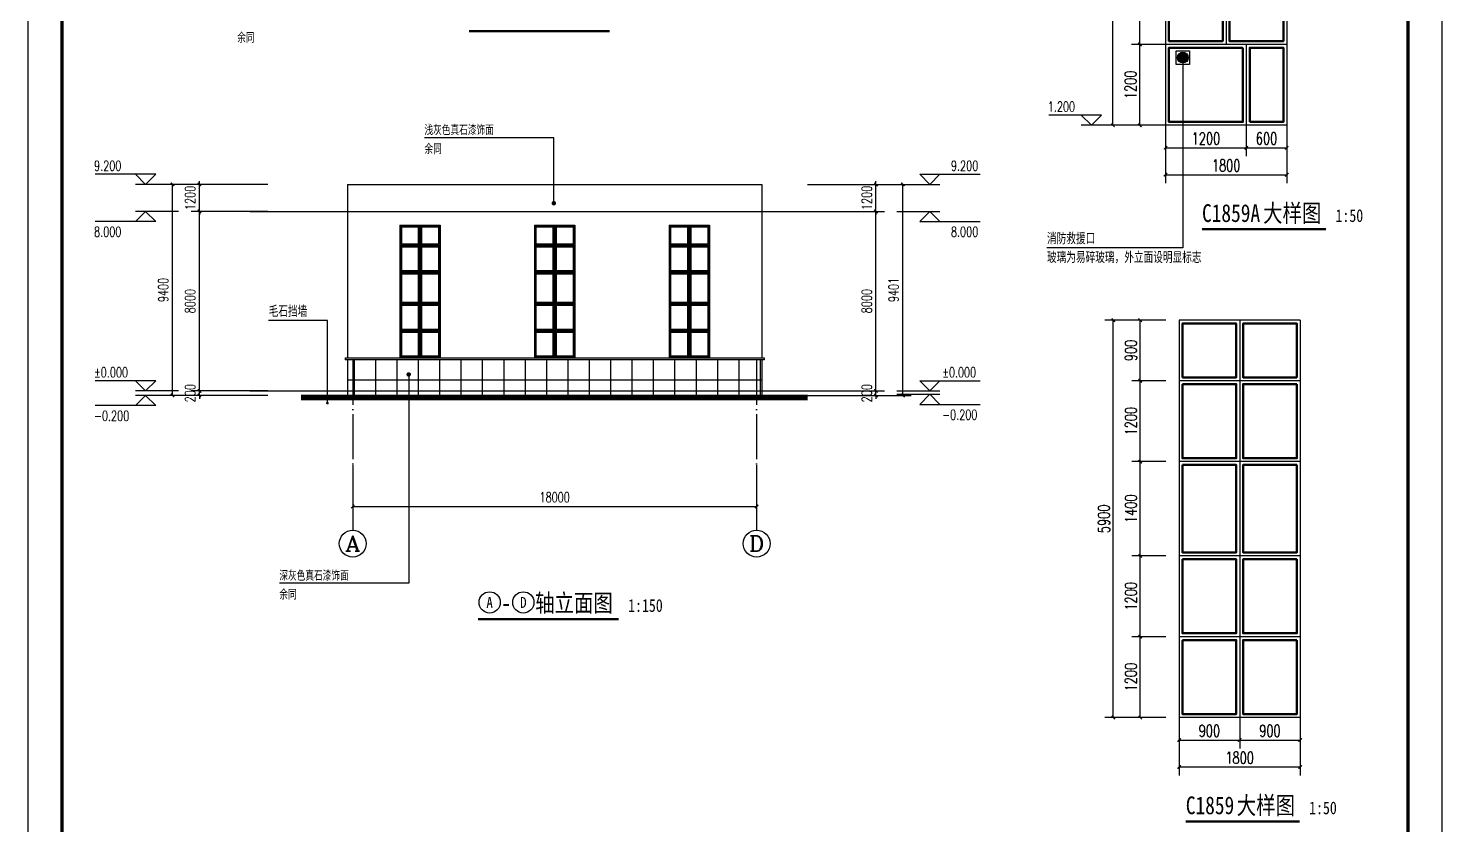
# Model space of a CAD drawing. Header units: millimetres. Extents: x 4279522 to 4437387, y 18981343 to 19528009.
# Drawn here: x 4371112 to 4434112, y 19039309 to 19074786 of the extents above; entities that cross this region are included whole.
import ezdxf
from ezdxf.enums import TextEntityAlignment as Align

# ---------------------------------------------------------------- set-up
doc = ezdxf.new("R2010")
doc.units = ezdxf.units.MM
doc.header["$LTSCALE"] = 1000
doc.header["$MEASUREMENT"] = 0
doc.linetypes.add('DOTE', pattern=[2.42, 2, -0.2, 0.02, -0.2])
doc.layers.get('Defpoints').update_dxf_attribs({"color": 1})
doc.layers.add('0 - 已设计道路边线', color=150, linetype='Continuous', lineweight=50)
for name, color, linetype in [('0 - 转弯半径', 10, 'Continuous'), ('AXIS_TEXT', 7, 'Continuous'), ('AXIS_外部', 171, 'Continuous'), ('DIM_ELEV', 3, 'Continuous'), ('DIM_LEAD', 145, 'Continuous'), ('DIM_SYMB', 165, 'Continuous'), ('DOTE', 250, 'DOTE'), ('PUB_DIM', 161, 'Continuous'), ('PUB_TEXT', 7, 'Continuous'), ('TK', 4, 'Continuous'), ('真石漆分割', 251, 'Continuous'), ('立面门窗', 144, 'Continuous')]:
    doc.layers.add(name, color=color, linetype=linetype)
doc.styles.add('_TCH_AXIS', font='COMPLEX', dxfattribs={"bigfont": 'GBCBIG'})
doc.styles.add('_TCH_DIM', font='SIMPLEX', dxfattribs={"bigfont": 'GBCBIG'})
doc.styles.add('_TCH_DIM_T3', font='SIMPLEX', dxfattribs={"width": 0.705882, "bigfont": 'GBCBIG'})
doc.styles.add('COMPLEX', font='COMPLEX')
doc.styles.add('HT', font='simhei.ttf', dxfattribs={"width": 0.7})
doc.styles.add('YAYA', font='', dxfattribs={"width": 0.8, "height": 1})
doc.styles.add('宋', font='', dxfattribs={"width": 0.8})
doc.styles.get('YAYA').set_extended_font_data('SimSun')
doc.styles.get('宋').set_extended_font_data('SimSun')
doc.dimstyles.new('_TCH_ARCH&&150', dxfattribs={"dimtxt": 446.25, "dimasz": 150, "dimexe": 375, "dimexo": 450, "dimgap": 189.375, "dimtad": 1, "dimdec": 0, "dimzin": 0, "dimdsep": 46, "dimtxsty": '_TCH_DIM_T3', "dimblk": 'ARCHTICK', "dimcen": 0.09, "dimclrt": 7, "dimazin": 2, "dimtfac": 1, "dimtdec": 0, "dimtix": 1, "dimtmove": 2, "dimatfit": 3, "dimfxl": 0, "dimtolj": 1, "dimtzin": 0, "dimarcsym": 0})
doc.dimstyles.new('_TCH_ARCH&&50', dxfattribs={"dimtxt": 175, "dimasz": 50, "dimexe": 125, "dimexo": 150, "dimgap": 50, "dimtad": 1, "dimdec": 0, "dimzin": 0, "dimdsep": 46, "dimtxsty": '_TCH_DIM_T3', "dimblk": 'ARCHTICK', "dimcen": 0.09, "dimclrt": 7, "dimazin": 2, "dimtfac": 1, "dimtdec": 0, "dimtix": 1, "dimtmove": 2, "dimatfit": 3, "dimfxl": 0, "dimtolj": 1, "dimtzin": 0, "dimarcsym": 0})

# ---------------------------------------------------------------- blocks, each defined once
blk = doc.blocks.new('45654')
at = {"layer": '0 - 已设计道路边线', "ltscale": 0.01}
for points in [[(4404592, 19331977), (4405392, 19331977), (4405392, 19332777), (4404592, 19332777)], [(4406292, 19331977), (4405492, 19331977), (4405492, 19332777), (4406292, 19332777)], [(4404592, 19331877), (4405392, 19331877), (4405392, 19330777), (4404592, 19330777)], [(4406292, 19331877), (4405492, 19331877), (4405492, 19330777), (4406292, 19330777)], [(4404592, 19330677), (4405392, 19330677), (4405392, 19329377), (4404592, 19329377)], [(4406292, 19330677), (4405492, 19330677), (4405492, 19329377), (4406292, 19329377)], [(4404592, 19329277), (4405392, 19329277), (4405392, 19328177), (4404592, 19328177)], [(4406292, 19329277), (4405492, 19329277), (4405492, 19328177), (4406292, 19328177)], [(4404592, 19328077), (4405392, 19328077), (4405392, 19326977), (4404592, 19326977)], [(4406292, 19328077), (4405492, 19328077), (4405492, 19326977), (4406292, 19326977)]]:
    blk.add_lwpolyline(points, close=True, dxfattribs=at)
at = {"layer": '0 - 转弯半径', "color": 0}
for p, q in [((4404542, 19332827), (4404542, 19326927)), ((4404542, 19332827), (4406342, 19332827)), ((4405442, 19332827), (4405442, 19326927)), ((4406342, 19332827), (4406342, 19326927)), ((4404542, 19331927), (4406342, 19331927)), ((4404542, 19330727), (4406342, 19330727)), ((4404542, 19329327), (4406342, 19329327)), ((4404542, 19328127), (4406342, 19328127)), ((4404542, 19326927), (4406342, 19326927))]:
    blk.add_line(p, q, dxfattribs=at)
blk = doc.blocks.new('GeYuanFrame_37412804', base_point=(18.76, 4.34))
at = {"layer": 'TK'}
blk.add_line((43.76, 414.34), (676.76, 414.34), dxfattribs=at)
blk.add_lwpolyline([(18.76, 424.34), (686.76, 424.34), (686.76, 4.34), (18.76, 4.34), (18.76, 424.34)], dxfattribs=at)
at = {"layer": 'TK', "const_width": 1}
blk.add_lwpolyline([(676.76, 414.34), (43.76, 414.34), (43.76, 14.34), (676.76, 14.34)], close=True, dxfattribs=at)
blk = doc.blocks.new('3454')
blk.add_hatch(color=1).paths.add_polyline_path([(3537254, 18340999, -1), (3537414, 18340999, -1)])
blk.add_lwpolyline([(3537434, 18340899), (3537234, 18340899), (3537234, 18341099), (3537434, 18341099)], close=True)
blk.add_circle((3537334, 18340999), 80)
blk = doc.blocks.new('_ArchTick')
at = {"color": 0, "linetype": 'ByBlock', "const_width": 0.4}
blk.add_lwpolyline([(-0.5, -0.5), (0.5, 0.5)], dxfattribs=at)
blk = doc.blocks.new('*D491')
at = {"layer": 'Defpoints', "color": 0}
for p in [(4295269, 19092212), (4297069, 19092212), (4297069, 19091328)]:
    blk.add_point(p, dxfattribs=at)
at = {"layer": 'PUB_DIM', "color": 0, "lineweight": -2}
for p, q in [((4295269, 19092062), (4295269, 19091203)), ((4297069, 19092062), (4297069, 19091203)), ((4295269, 19091328), (4297069, 19091328))]:
    blk.add_line(p, q, dxfattribs=at)
at = {"layer": 'PUB_DIM', "color": 0, "lineweight": -2, "xscale": 50, "yscale": 50, "zscale": 50, "rotation": 180}
blk.add_blockref('_ArchTick', (4295269, 19091328), dxfattribs=at)
at = {"layer": 'PUB_DIM', "color": 0, "lineweight": -2, "xscale": 50, "yscale": 50, "zscale": 50}
blk.add_blockref('_ArchTick', (4297069, 19091328), dxfattribs=at)
at = {"layer": 'PUB_DIM', "color": 7, "insert": (4296169, 19091465), "char_height": 175, "attachment_point": 5, "style": '_TCH_DIM_T3'}
blk.add_mtext('\\A1;1800', dxfattribs=at)
blk = doc.blocks.new('*D492')
at = {"layer": 'Defpoints', "color": 0}
for p in [(4294291, 19097962), (4295223, 19097962), (4295223, 19092062)]:
    blk.add_point(p, dxfattribs=at)
at = {"layer": 'PUB_DIM', "color": 0, "lineweight": -2}
for p, q in [((4295073, 19097962), (4294166, 19097962)), ((4294291, 19092062), (4294291, 19097962)), ((4295073, 19092062), (4294166, 19092062))]:
    blk.add_line(p, q, dxfattribs=at)
at = {"layer": 'PUB_DIM', "color": 0, "lineweight": -2, "xscale": 50, "yscale": 50, "zscale": 50}
for p, rotation in [((4294291, 19097962), 90), ((4294291, 19092062), 270)]:
    blk.add_blockref('_ArchTick', p, dxfattribs=dict(at, rotation=rotation))
at = {"layer": 'PUB_DIM', "color": 7, "insert": (4294153, 19095012), "char_height": 175, "attachment_point": 5, "rotation": 90, "style": '_TCH_DIM_T3'}
blk.add_mtext('\\A1;5900', dxfattribs=at)
blk = doc.blocks.new('*D493')
at = {"layer": 'Defpoints', "color": 0}
for p in [(4294691, 19097962), (4295223, 19097962), (4295223, 19097062)]:
    blk.add_point(p, dxfattribs=at)
at = {"layer": 'PUB_DIM', "color": 0, "lineweight": -2}
for p, q in [((4295073, 19097962), (4294566, 19097962)), ((4294691, 19097062), (4294691, 19097962)), ((4295073, 19097062), (4294566, 19097062))]:
    blk.add_line(p, q, dxfattribs=at)
at = {"layer": 'PUB_DIM', "color": 0, "lineweight": -2, "xscale": 50, "yscale": 50, "zscale": 50}
for p, rotation in [((4294691, 19097962), 90), ((4294691, 19097062), 270)]:
    blk.add_blockref('_ArchTick', p, dxfattribs=dict(at, rotation=rotation))
at = {"layer": 'PUB_DIM', "color": 7, "insert": (4294553, 19097512), "char_height": 175, "attachment_point": 5, "rotation": 90, "style": '_TCH_DIM_T3'}
blk.add_mtext('\\A1;900', dxfattribs=at)
blk = doc.blocks.new('*D494')
at = {"layer": 'Defpoints', "color": 0}
for p in [(4294691, 19097062), (4295223, 19097062), (4295223, 19095862)]:
    blk.add_point(p, dxfattribs=at)
at = {"layer": 'PUB_DIM', "color": 0, "lineweight": -2}
for p, q in [((4295073, 19097062), (4294566, 19097062)), ((4294691, 19095862), (4294691, 19097062)), ((4295073, 19095862), (4294566, 19095862))]:
    blk.add_line(p, q, dxfattribs=at)
at = {"layer": 'PUB_DIM', "color": 0, "lineweight": -2, "xscale": 50, "yscale": 50, "zscale": 50}
for p, rotation in [((4294691, 19097062), 90), ((4294691, 19095862), 270)]:
    blk.add_blockref('_ArchTick', p, dxfattribs=dict(at, rotation=rotation))
at = {"layer": 'PUB_DIM', "color": 7, "insert": (4294553, 19096462), "char_height": 175, "attachment_point": 5, "rotation": 90, "style": '_TCH_DIM_T3'}
blk.add_mtext('\\A1;1200', dxfattribs=at)
blk = doc.blocks.new('*D495')
at = {"layer": 'Defpoints', "color": 0}
for p in [(4294691, 19095862), (4295223, 19095862), (4295223, 19094462)]:
    blk.add_point(p, dxfattribs=at)
at = {"layer": 'PUB_DIM', "color": 0, "lineweight": -2}
for p, q in [((4295073, 19095862), (4294566, 19095862)), ((4294691, 19094462), (4294691, 19095862)), ((4295073, 19094462), (4294566, 19094462))]:
    blk.add_line(p, q, dxfattribs=at)
at = {"layer": 'PUB_DIM', "color": 0, "lineweight": -2, "xscale": 50, "yscale": 50, "zscale": 50}
for p, rotation in [((4294691, 19095862), 90), ((4294691, 19094462), 270)]:
    blk.add_blockref('_ArchTick', p, dxfattribs=dict(at, rotation=rotation))
at = {"layer": 'PUB_DIM', "color": 7, "insert": (4294553, 19095162), "char_height": 175, "attachment_point": 5, "rotation": 90, "style": '_TCH_DIM_T3'}
blk.add_mtext('\\A1;1400', dxfattribs=at)
blk = doc.blocks.new('*D496')
at = {"layer": 'Defpoints', "color": 0}
for p in [(4294691, 19094462), (4295223, 19094462), (4295223, 19093262)]:
    blk.add_point(p, dxfattribs=at)
at = {"layer": 'PUB_DIM', "color": 0, "lineweight": -2}
for p, q in [((4295073, 19094462), (4294566, 19094462)), ((4294691, 19093262), (4294691, 19094462)), ((4295073, 19093262), (4294566, 19093262))]:
    blk.add_line(p, q, dxfattribs=at)
at = {"layer": 'PUB_DIM', "color": 0, "lineweight": -2, "xscale": 50, "yscale": 50, "zscale": 50}
for p, rotation in [((4294691, 19094462), 90), ((4294691, 19093262), 270)]:
    blk.add_blockref('_ArchTick', p, dxfattribs=dict(at, rotation=rotation))
at = {"layer": 'PUB_DIM', "color": 7, "insert": (4294553, 19093862), "char_height": 175, "attachment_point": 5, "rotation": 90, "style": '_TCH_DIM_T3'}
blk.add_mtext('\\A1;1200', dxfattribs=at)
blk = doc.blocks.new('*D497')
at = {"layer": 'Defpoints', "color": 0}
for p in [(4294691, 19093262), (4295223, 19093262), (4295223, 19092062)]:
    blk.add_point(p, dxfattribs=at)
at = {"layer": 'PUB_DIM', "color": 0, "lineweight": -2}
for p, q in [((4295073, 19093262), (4294566, 19093262)), ((4294691, 19092062), (4294691, 19093262)), ((4295073, 19092062), (4294566, 19092062))]:
    blk.add_line(p, q, dxfattribs=at)
at = {"layer": 'PUB_DIM', "color": 0, "lineweight": -2, "xscale": 50, "yscale": 50, "zscale": 50}
for p, rotation in [((4294691, 19093262), 90), ((4294691, 19092062), 270)]:
    blk.add_blockref('_ArchTick', p, dxfattribs=dict(at, rotation=rotation))
at = {"layer": 'PUB_DIM', "color": 7, "insert": (4294553, 19092662), "char_height": 175, "attachment_point": 5, "rotation": 90, "style": '_TCH_DIM_T3'}
blk.add_mtext('\\A1;1200', dxfattribs=at)
blk = doc.blocks.new('*D498')
at = {"layer": 'Defpoints', "color": 0}
for p in [(4295269, 19092212), (4296169, 19092212), (4296169, 19091728)]:
    blk.add_point(p, dxfattribs=at)
at = {"layer": 'PUB_DIM', "color": 0, "lineweight": -2}
for p, q in [((4295269, 19092062), (4295269, 19091603)), ((4296169, 19092062), (4296169, 19091603)), ((4295269, 19091728), (4296169, 19091728))]:
    blk.add_line(p, q, dxfattribs=at)
at = {"layer": 'PUB_DIM', "color": 0, "lineweight": -2, "xscale": 50, "yscale": 50, "zscale": 50, "rotation": 180}
blk.add_blockref('_ArchTick', (4295269, 19091728), dxfattribs=at)
at = {"layer": 'PUB_DIM', "color": 0, "lineweight": -2, "xscale": 50, "yscale": 50, "zscale": 50}
blk.add_blockref('_ArchTick', (4296169, 19091728), dxfattribs=at)
at = {"layer": 'PUB_DIM', "color": 7, "insert": (4295719, 19091865), "char_height": 175, "attachment_point": 5, "style": '_TCH_DIM_T3'}
blk.add_mtext('\\A1;900', dxfattribs=at)
blk = doc.blocks.new('*D499')
at = {"layer": 'Defpoints', "color": 0}
for p in [(4296169, 19092212), (4297069, 19092212), (4297069, 19091728)]:
    blk.add_point(p, dxfattribs=at)
at = {"layer": 'PUB_DIM', "color": 0, "lineweight": -2}
for p, q in [((4296169, 19092062), (4296169, 19091603)), ((4297069, 19092062), (4297069, 19091603)), ((4296169, 19091728), (4297069, 19091728))]:
    blk.add_line(p, q, dxfattribs=at)
at = {"layer": 'PUB_DIM', "color": 0, "lineweight": -2, "xscale": 50, "yscale": 50, "zscale": 50, "rotation": 180}
blk.add_blockref('_ArchTick', (4296169, 19091728), dxfattribs=at)
at = {"layer": 'PUB_DIM', "color": 0, "lineweight": -2, "xscale": 50, "yscale": 50, "zscale": 50}
blk.add_blockref('_ArchTick', (4297069, 19091728), dxfattribs=at)
at = {"layer": 'PUB_DIM', "color": 7, "insert": (4296619, 19091865), "char_height": 175, "attachment_point": 5, "style": '_TCH_DIM_T3'}
blk.add_mtext('\\A1;900', dxfattribs=at)
blk = doc.blocks.new('*D500')
at = {"layer": 'Defpoints', "color": 0}
for p in [(4295068, 19101006), (4296868, 19101006), (4296868, 19100122)]:
    blk.add_point(p, dxfattribs=at)
at = {"layer": 'PUB_DIM', "color": 0, "lineweight": -2}
for p, q in [((4295068, 19100856), (4295068, 19099997)), ((4296868, 19100856), (4296868, 19099997)), ((4295068, 19100122), (4296868, 19100122))]:
    blk.add_line(p, q, dxfattribs=at)
at = {"layer": 'PUB_DIM', "color": 0, "lineweight": -2, "xscale": 50, "yscale": 50, "zscale": 50, "rotation": 180}
blk.add_blockref('_ArchTick', (4295068, 19100122), dxfattribs=at)
at = {"layer": 'PUB_DIM', "color": 0, "lineweight": -2, "xscale": 50, "yscale": 50, "zscale": 50}
blk.add_blockref('_ArchTick', (4296868, 19100122), dxfattribs=at)
at = {"layer": 'PUB_DIM', "color": 7, "insert": (4295968, 19100259), "char_height": 175, "attachment_point": 5, "style": '_TCH_DIM_T3'}
blk.add_mtext('\\A1;1800', dxfattribs=at)
blk = doc.blocks.new('*D501')
at = {"layer": 'Defpoints', "color": 0}
for p in [(4294286, 19106756), (4295218, 19106756), (4295218, 19100856)]:
    blk.add_point(p, dxfattribs=at)
at = {"layer": 'PUB_DIM', "color": 0, "lineweight": -2}
for p, q in [((4295068, 19106756), (4294161, 19106756)), ((4294286, 19100856), (4294286, 19106756)), ((4295068, 19100856), (4294161, 19100856))]:
    blk.add_line(p, q, dxfattribs=at)
at = {"layer": 'PUB_DIM', "color": 0, "lineweight": -2, "xscale": 50, "yscale": 50, "zscale": 50}
for p, rotation in [((4294286, 19106756), 90), ((4294286, 19100856), 270)]:
    blk.add_blockref('_ArchTick', p, dxfattribs=dict(at, rotation=rotation))
at = {"layer": 'PUB_DIM', "color": 7, "insert": (4294148, 19103806), "char_height": 175, "attachment_point": 5, "rotation": 90, "style": '_TCH_DIM_T3'}
blk.add_mtext('\\A1;5900', dxfattribs=at)
blk = doc.blocks.new('*D505')
at = {"layer": 'Defpoints', "color": 0}
for p in [(4294686, 19103256), (4295218, 19103256), (4295218, 19102056)]:
    blk.add_point(p, dxfattribs=at)
at = {"layer": 'PUB_DIM', "color": 0, "lineweight": -2}
for p, q in [((4295068, 19103256), (4294561, 19103256)), ((4294686, 19102056), (4294686, 19103256)), ((4295068, 19102056), (4294561, 19102056))]:
    blk.add_line(p, q, dxfattribs=at)
at = {"layer": 'PUB_DIM', "color": 0, "lineweight": -2, "xscale": 50, "yscale": 50, "zscale": 50}
for p, rotation in [((4294686, 19103256), 90), ((4294686, 19102056), 270)]:
    blk.add_blockref('_ArchTick', p, dxfattribs=dict(at, rotation=rotation))
at = {"layer": 'PUB_DIM', "color": 7, "insert": (4294548, 19102656), "char_height": 175, "attachment_point": 5, "rotation": 90, "style": '_TCH_DIM_T3'}
blk.add_mtext('\\A1;1200', dxfattribs=at)
blk = doc.blocks.new('*D506')
at = {"layer": 'Defpoints', "color": 0}
for p in [(4294686, 19102056), (4295218, 19102056), (4295218, 19100856)]:
    blk.add_point(p, dxfattribs=at)
at = {"layer": 'PUB_DIM', "color": 0, "lineweight": -2}
for p, q in [((4295068, 19102056), (4294561, 19102056)), ((4294686, 19100856), (4294686, 19102056)), ((4295068, 19100856), (4294561, 19100856))]:
    blk.add_line(p, q, dxfattribs=at)
at = {"layer": 'PUB_DIM', "color": 0, "lineweight": -2, "xscale": 50, "yscale": 50, "zscale": 50}
for p, rotation in [((4294686, 19102056), 90), ((4294686, 19100856), 270)]:
    blk.add_blockref('_ArchTick', p, dxfattribs=dict(at, rotation=rotation))
at = {"layer": 'PUB_DIM', "color": 7, "insert": (4294548, 19101456), "char_height": 175, "attachment_point": 5, "rotation": 90, "style": '_TCH_DIM_T3'}
blk.add_mtext('\\A1;1200', dxfattribs=at)
blk = doc.blocks.new('*D507')
at = {"layer": 'Defpoints', "color": 0}
for p in [(4295068, 19101006), (4296268, 19101006), (4296268, 19100522)]:
    blk.add_point(p, dxfattribs=at)
at = {"layer": 'PUB_DIM', "color": 0, "lineweight": -2}
for p, q in [((4295068, 19100856), (4295068, 19100397)), ((4296268, 19100856), (4296268, 19100397)), ((4295068, 19100522), (4296268, 19100522))]:
    blk.add_line(p, q, dxfattribs=at)
at = {"layer": 'PUB_DIM', "color": 0, "lineweight": -2, "xscale": 50, "yscale": 50, "zscale": 50, "rotation": 180}
blk.add_blockref('_ArchTick', (4295068, 19100522), dxfattribs=at)
at = {"layer": 'PUB_DIM', "color": 0, "lineweight": -2, "xscale": 50, "yscale": 50, "zscale": 50}
blk.add_blockref('_ArchTick', (4296268, 19100522), dxfattribs=at)
at = {"layer": 'PUB_DIM', "color": 7, "insert": (4295668, 19100659), "char_height": 175, "attachment_point": 5, "style": '_TCH_DIM_T3'}
blk.add_mtext('\\A1;1200', dxfattribs=at)
blk = doc.blocks.new('*D508')
at = {"layer": 'Defpoints', "color": 0}
for p in [(4296268, 19101006), (4296868, 19101006), (4296868, 19100522)]:
    blk.add_point(p, dxfattribs=at)
at = {"layer": 'PUB_DIM', "color": 0, "lineweight": -2}
for p, q in [((4296268, 19100856), (4296268, 19100397)), ((4296868, 19100856), (4296868, 19100397)), ((4296268, 19100522), (4296868, 19100522))]:
    blk.add_line(p, q, dxfattribs=at)
at = {"layer": 'PUB_DIM', "color": 0, "lineweight": -2, "xscale": 50, "yscale": 50, "zscale": 50, "rotation": 180}
blk.add_blockref('_ArchTick', (4296268, 19100522), dxfattribs=at)
at = {"layer": 'PUB_DIM', "color": 0, "lineweight": -2, "xscale": 50, "yscale": 50, "zscale": 50}
blk.add_blockref('_ArchTick', (4296868, 19100522), dxfattribs=at)
at = {"layer": 'PUB_DIM', "color": 7, "insert": (4296568, 19100659), "char_height": 175, "attachment_point": 5, "style": '_TCH_DIM_T3'}
blk.add_mtext('\\A1;600', dxfattribs=at)
blk = doc.blocks.new('*D73')
at = {"layer": 'Defpoints', "color": 0}
for p in [(4405394, 19067831), (4410094, 19067831), (4405394, 19058430)]:
    blk.add_point(p, dxfattribs=at)
at = {"layer": 'PUB_DIM', "color": 0, "lineweight": -2}
for p, q in [((4405844, 19067831), (4410469, 19067831)), ((4410094, 19058430), (4410094, 19067831)), ((4405844, 19058430), (4410469, 19058430))]:
    blk.add_line(p, q, dxfattribs=at)
at = {"layer": 'PUB_DIM', "color": 0, "lineweight": -2, "xscale": 150, "yscale": 150, "zscale": 150}
for p, rotation in [((4410094, 19067831), 90), ((4410094, 19058430), 270)]:
    blk.add_blockref('_ArchTick', p, dxfattribs=dict(at, rotation=rotation))
at = {"layer": 'PUB_DIM', "color": 7, "insert": (4409681, 19063131), "char_height": 446.2, "attachment_point": 5, "rotation": 90, "style": '_TCH_DIM_T3'}
blk.add_mtext('\\A1;9401', dxfattribs=at)
blk = doc.blocks.new('*D74')
at = {"layer": 'Defpoints', "color": 0}
for p in [(4405394, 19058631), (4405394, 19058431), (4408894, 19058631)]:
    blk.add_point(p, dxfattribs=at)
at = {"layer": 'PUB_DIM', "color": 0, "lineweight": -2}
for p, q in [((4408894, 19058631), (4408894, 19058781)), ((4405844, 19058631), (4409269, 19058631)), ((4405844, 19058431), (4409269, 19058431)), ((4408894, 19058431), (4408894, 19058631)), ((4408894, 19058431), (4408894, 19058281))]:
    blk.add_line(p, q, dxfattribs=at)
at = {"layer": 'PUB_DIM', "color": 0, "lineweight": -2, "xscale": 150, "yscale": 150, "zscale": 150}
for p, rotation in [((4408894, 19058631), 270), ((4408894, 19058431), 90)]:
    blk.add_blockref('_ArchTick', p, dxfattribs=dict(at, rotation=rotation))
at = {"layer": 'PUB_DIM', "color": 7, "insert": (4408481, 19058531), "char_height": 446.2, "attachment_point": 5, "rotation": 90, "style": '_TCH_DIM_T3'}
blk.add_mtext('\\A1;200', dxfattribs=at)
blk = doc.blocks.new('*D75')
at = {"layer": 'Defpoints', "color": 0}
for p in [(4405394, 19066631), (4408894, 19066631), (4405394, 19058631)]:
    blk.add_point(p, dxfattribs=at)
at = {"layer": 'PUB_DIM', "color": 0, "lineweight": -2}
for p, q in [((4405844, 19066631), (4409269, 19066631)), ((4408894, 19058631), (4408894, 19066631)), ((4405844, 19058631), (4409269, 19058631))]:
    blk.add_line(p, q, dxfattribs=at)
at = {"layer": 'PUB_DIM', "color": 0, "lineweight": -2, "xscale": 150, "yscale": 150, "zscale": 150}
for p, rotation in [((4408894, 19066631), 90), ((4408894, 19058631), 270)]:
    blk.add_blockref('_ArchTick', p, dxfattribs=dict(at, rotation=rotation))
at = {"layer": 'PUB_DIM', "color": 7, "insert": (4408481, 19062631), "char_height": 446.2, "attachment_point": 5, "rotation": 90, "style": '_TCH_DIM_T3'}
blk.add_mtext('\\A1;8000', dxfattribs=at)
blk = doc.blocks.new('*D76')
at = {"layer": 'Defpoints', "color": 0}
for p in [(4405394, 19067831), (4408894, 19067831), (4405394, 19066631)]:
    blk.add_point(p, dxfattribs=at)
at = {"layer": 'PUB_DIM', "color": 0, "lineweight": -2}
for p, q in [((4405844, 19067831), (4409269, 19067831)), ((4408894, 19067831), (4408894, 19067981)), ((4408894, 19066631), (4408894, 19067831)), ((4405844, 19066631), (4409269, 19066631)), ((4408894, 19066631), (4408894, 19066481))]:
    blk.add_line(p, q, dxfattribs=at)
at = {"layer": 'PUB_DIM', "color": 0, "lineweight": -2, "xscale": 150, "yscale": 150, "zscale": 150}
for p, rotation in [((4408894, 19067831), 270), ((4408894, 19066631), 90)]:
    blk.add_blockref('_ArchTick', p, dxfattribs=dict(at, rotation=rotation))
at = {"layer": 'PUB_DIM', "color": 7, "insert": (4408481, 19067231), "char_height": 446.2, "attachment_point": 5, "rotation": 90, "style": '_TCH_DIM_T3'}
blk.add_mtext('\\A1;1200', dxfattribs=at)
blk = doc.blocks.new('*D77')
at = {"layer": 'Defpoints', "color": 0}
for p in [(4377541, 19067831), (4382241, 19067831), (4382241, 19058431)]:
    blk.add_point(p, dxfattribs=at)
at = {"layer": 'PUB_DIM', "color": 0, "lineweight": -2}
for p, q in [((4381791, 19067831), (4377166, 19067831)), ((4377541, 19058431), (4377541, 19067831)), ((4381791, 19058431), (4377166, 19058431))]:
    blk.add_line(p, q, dxfattribs=at)
at = {"layer": 'PUB_DIM', "color": 0, "lineweight": -2, "xscale": 150, "yscale": 150, "zscale": 150}
for p, rotation in [((4377541, 19067831), 90), ((4377541, 19058431), 270)]:
    blk.add_blockref('_ArchTick', p, dxfattribs=dict(at, rotation=rotation))
at = {"layer": 'PUB_DIM', "color": 7, "insert": (4377128, 19063131), "char_height": 446.2, "attachment_point": 5, "rotation": 90, "style": '_TCH_DIM_T3'}
blk.add_mtext('\\A1;9400', dxfattribs=at)
blk = doc.blocks.new('*D78')
at = {"layer": 'Defpoints', "color": 0}
for p in [(4378741, 19058631), (4382241, 19058631), (4382241, 19058431)]:
    blk.add_point(p, dxfattribs=at)
at = {"layer": 'PUB_DIM', "color": 0, "lineweight": -2}
for p, q in [((4378741, 19058631), (4378741, 19058781)), ((4381791, 19058631), (4378366, 19058631)), ((4381791, 19058431), (4378366, 19058431)), ((4378741, 19058431), (4378741, 19058631)), ((4378741, 19058431), (4378741, 19058281))]:
    blk.add_line(p, q, dxfattribs=at)
at = {"layer": 'PUB_DIM', "color": 0, "lineweight": -2, "xscale": 150, "yscale": 150, "zscale": 150}
for p, rotation in [((4378741, 19058631), 270), ((4378741, 19058431), 90)]:
    blk.add_blockref('_ArchTick', p, dxfattribs=dict(at, rotation=rotation))
at = {"layer": 'PUB_DIM', "color": 7, "insert": (4378328, 19058531), "char_height": 446.2, "attachment_point": 5, "rotation": 90, "style": '_TCH_DIM_T3'}
blk.add_mtext('\\A1;200', dxfattribs=at)
blk = doc.blocks.new('*D79')
at = {"layer": 'Defpoints', "color": 0}
for p in [(4378741, 19066631), (4382241, 19066631), (4382241, 19058631)]:
    blk.add_point(p, dxfattribs=at)
at = {"layer": 'PUB_DIM', "color": 0, "lineweight": -2}
for p, q in [((4381791, 19066631), (4378366, 19066631)), ((4378741, 19058631), (4378741, 19066631)), ((4381791, 19058631), (4378366, 19058631))]:
    blk.add_line(p, q, dxfattribs=at)
at = {"layer": 'PUB_DIM', "color": 0, "lineweight": -2, "xscale": 150, "yscale": 150, "zscale": 150}
for p, rotation in [((4378741, 19066631), 90), ((4378741, 19058631), 270)]:
    blk.add_blockref('_ArchTick', p, dxfattribs=dict(at, rotation=rotation))
at = {"layer": 'PUB_DIM', "color": 7, "insert": (4378328, 19062631), "char_height": 446.2, "attachment_point": 5, "rotation": 90, "style": '_TCH_DIM_T3'}
blk.add_mtext('\\A1;8000', dxfattribs=at)
blk = doc.blocks.new('*D80')
at = {"layer": 'Defpoints', "color": 0}
for p in [(4378741, 19067831), (4382241, 19067831), (4382241, 19066631)]:
    blk.add_point(p, dxfattribs=at)
at = {"layer": 'PUB_DIM', "color": 0, "lineweight": -2}
for p, q in [((4381791, 19067831), (4378366, 19067831)), ((4378741, 19067831), (4378741, 19067981)), ((4378741, 19066631), (4378741, 19067831)), ((4381791, 19066631), (4378366, 19066631)), ((4378741, 19066631), (4378741, 19066481))]:
    blk.add_line(p, q, dxfattribs=at)
at = {"layer": 'PUB_DIM', "color": 0, "lineweight": -2, "xscale": 150, "yscale": 150, "zscale": 150}
for p, rotation in [((4378741, 19067831), 270), ((4378741, 19066631), 90)]:
    blk.add_blockref('_ArchTick', p, dxfattribs=dict(at, rotation=rotation))
at = {"layer": 'PUB_DIM', "color": 7, "insert": (4378328, 19067231), "char_height": 446.2, "attachment_point": 5, "rotation": 90, "style": '_TCH_DIM_T3'}
blk.add_mtext('\\A1;1200', dxfattribs=at)
blk = doc.blocks.new('*D81')
at = {"layer": 'AXIS_外部', "color": 0, "lineweight": -2}
for p, q in [((4385575, 19054881), (4385575, 19053108)), ((4403575, 19054881), (4403575, 19053108)), ((4385575, 19053483), (4403575, 19053483))]:
    blk.add_line(p, q, dxfattribs=at)
at = {"layer": 'Defpoints', "color": 0}
for p in [(4385575, 19055331), (4403575, 19055331), (4403575, 19053483)]:
    blk.add_point(p, dxfattribs=at)
at = {"layer": 'AXIS_外部', "color": 0, "lineweight": -2, "xscale": 150, "yscale": 150, "zscale": 150, "rotation": 180}
blk.add_blockref('_ArchTick', (4385575, 19053483), dxfattribs=at)
at = {"layer": 'AXIS_外部', "color": 0, "lineweight": -2, "xscale": 150, "yscale": 150, "zscale": 150}
blk.add_blockref('_ArchTick', (4403575, 19053483), dxfattribs=at)
at = {"layer": 'AXIS_外部', "color": 7, "insert": (4394575, 19053895), "char_height": 446.2, "attachment_point": 5, "style": '_TCH_DIM_T3'}
blk.add_mtext('\\A1;18000', dxfattribs=at)
blk = doc.blocks.new('_AXISO')
blk.add_circle((0, 0), 0.5)
at = {"layer": 'AXIS_TEXT', "style": 'COMPLEX', "width": 1.041667}
blk.add_attdef('A', text='', height=0.56, dxfattribs=at).set_placement((-0.25, -0.28), (0.25, -0.28), align=Align.FIT)
blk = doc.blocks.new('456')
blk.add_line((4296267.9, 19102056.5), (4296267.9, 19100856.5))
at = {"layer": '0 - 已设计道路边线', "ltscale": 0.01}
for points in [[(4295117.9, 19103206.5), (4295917.9, 19103206.5), (4295917.9, 19102106.5), (4295117.9, 19102106.5)], [(4296817.9, 19103206.5), (4296017.9, 19103206.5), (4296017.9, 19102106.5), (4296817.9, 19102106.5)], [(4296217.9, 19102006.5), (4295117.9, 19102006.5), (4295117.9, 19100906.5), (4296217.9, 19100906.5)], [(4296317.9, 19100906.5), (4296817.9, 19100906.5), (4296817.9, 19102006.5), (4296317.9, 19102006.5)], [(4295319.3, 19097112.5), (4296119.3, 19097112.5), (4296119.3, 19097912.5), (4295319.3, 19097912.5)], [(4297019.3, 19097112.5), (4296219.3, 19097112.5), (4296219.3, 19097912.5), (4297019.3, 19097912.5)], [(4295319.3, 19097012.5), (4296119.3, 19097012.5), (4296119.3, 19095912.5), (4295319.3, 19095912.5)], [(4297019.3, 19097012.5), (4296219.3, 19097012.5), (4296219.3, 19095912.5), (4297019.3, 19095912.5)], [(4295319.3, 19095812.5), (4296119.3, 19095812.5), (4296119.3, 19094512.5), (4295319.3, 19094512.5)], [(4297019.3, 19095812.5), (4296219.3, 19095812.5), (4296219.3, 19094512.5), (4297019.3, 19094512.5)], [(4295319.3, 19094412.5), (4296119.3, 19094412.5), (4296119.3, 19093312.5), (4295319.3, 19093312.5)], [(4297019.3, 19094412.5), (4296219.3, 19094412.5), (4296219.3, 19093312.5), (4297019.3, 19093312.5)], [(4295319.3, 19093212.5), (4296119.3, 19093212.5), (4296119.3, 19092112.5), (4295319.3, 19092112.5)], [(4297019.3, 19093212.5), (4296219.3, 19093212.5), (4296219.3, 19092112.5), (4297019.3, 19092112.5)]]:
    blk.add_lwpolyline(points, close=True, dxfattribs=at)
at = {"layer": '0 - 转弯半径', "color": 0}
for p, q in [((4295067.9, 19106756.5), (4295067.9, 19100856.5)), ((4295967.9, 19106756.5), (4295967.9, 19102056.5)), ((4296867.9, 19106756.5), (4296867.9, 19100856.5)), ((4296867.9, 19102056.5), (4295067.9, 19102056.5)), ((4296867.9, 19100856.5), (4295067.9, 19100856.5)), ((4295269.3, 19097962.5), (4295269.3, 19092062.5)), ((4297069.3, 19097962.5), (4295269.3, 19097962.5)), ((4296169.3, 19097962.5), (4296169.3, 19092062.5)), ((4297069.3, 19097962.5), (4297069.3, 19092062.5)), ((4297069.3, 19097062.5), (4295269.3, 19097062.5)), ((4297069.3, 19095862.5), (4295269.3, 19095862.5)), ((4297069.3, 19094462.5), (4295269.3, 19094462.5)), ((4297069.3, 19093262.5), (4295269.3, 19093262.5)), ((4297069.3, 19092062.5), (4295269.3, 19092062.5))]:
    blk.add_line(p, q, dxfattribs=at)
at = {"layer": 'DIM_ELEV'}
for p, q in [((4294115.4, 19101006.5), (4293332.9, 19101006.5)), ((4293965.4, 19100856.5), (4293815.4, 19101006.5)), ((4293965.4, 19100856.5), (4294115.4, 19101006.5)), ((4294715.4, 19100856.5), (4293815.4, 19100856.5))]:
    blk.add_line(p, q, dxfattribs=at)
at = {"layer": 'DIM_LEAD'}
for p, q in [((4295325, 19101851), (4295325, 19099037.3)), ((4295325, 19101851), (4295325, 19099037.3)), ((4295325, 19099037.3), (4293306.4, 19099037.3))]:
    blk.add_line(p, q, dxfattribs=at)
at = {"layer": 'DIM_LEAD', "const_width": 20}
blk.add_lwpolyline([(4295325, 19101861, 1), (4295325, 19101841, 1)], format="xyb", close=True, dxfattribs=at)
blk.add_lwpolyline([(4295325, 19101861, 1), (4295325, 19101841, 1)], format="xyb", close=True, dxfattribs=at)
at = {"layer": 'DIM_SYMB', "const_width": 35}
for points in [[(4295609.8, 19099311.7), (4297453.1, 19099311.7)], [(4295368.9, 19090517.7), (4297061, 19090517.7)]]:
    blk.add_lwpolyline(points, dxfattribs=at)
at = {"layer": '立面门窗'}
for points in [[(4295675, 19101358.6, 0, 0, 0), (4295891.5, 19101358.6, 40, 0, 0), (4296041.5, 19101358.6, 0, 0, 0)], [(4296749.9, 19101358.6, 0, 0, 0), (4296533.5, 19101358.6, 40, 0, 0), (4296383.5, 19101358.6, 0, 0, 0)], [(4295576.5, 19092628.1, 0, 0, 0), (4295792.9, 19092628.1, 40, 0, 0), (4295942.9, 19092628.1, 0, 0, 0)], [(4296762.2, 19092628.1, 0, 0, 0), (4296545.8, 19092628.1, 40, 0, 0), (4296395.8, 19092628.1, 0, 0, 0)]]:
    blk.add_lwpolyline(points, format="xyseb", dxfattribs=at)
blk.add_blockref('3454', (757991.4, 760861.7))
at = {"layer": 'PUB_TEXT'}
for s, height, style, width, p in [('1.200', 148.75, '_TCH_DIM', 0.705882, (4293317.9, 19101059)), ('大样图', 264.35, '宋', 0.8, (4296517.1, 19099420.1)), ('C1859A', 264.35, '宋', 0.8, (4295609.8, 19099420.1)), ('1:50', 188.82, '宋', 0.8, (4297593.1, 19099420.1)), ('C1859', 264.35, '宋', 0.8, (4295368.9, 19090626.1)), ('大样图', 264.35, '宋', 0.8, (4296125, 19090626.1)), ('1:50', 188.82, '宋', 0.8, (4297201, 19090626.1))]:
    blk.add_text(s, height=height, dxfattribs=dict(at, style=style, width=width)).set_placement(p)
at = {"layer": 'PUB_TEXT', "style": '_TCH_DIM'}
for s, height, p in [('消防救援口', 168.79, (4293306.4, 19099089.8)), ('玻璃为易碎玻璃，外立面设明显标志', 168.794, (4293306.4, 19098809.8))]:
    blk.add_text(s, height=height, dxfattribs=at).set_placement(p)
at = {"layer": 'PUB_DIM'}
for p1, p2, distance, picture, middle in [((4295217.9, 19100856.5), (4295217.9, 19106756.5), 931.9, '*D501', (4294148.5, 19103806.5)), ((4295217.9, 19102056.5), (4295217.9, 19103256.5), 531.9, '*D505', (4294548.5, 19102656.5)), ((4295217.9, 19100856.5), (4295217.9, 19102056.5), 531.9, '*D506', (4294548.5, 19101456.5)), ((4295067.9, 19101006.5), (4296867.9, 19101006.5), -884.9, '*D500', (4295967.9, 19100259.1)), ((4295067.9, 19101006.5), (4296267.9, 19101006.5), -484.9, '*D507', (4295667.9, 19100659.1)), ((4296267.9, 19101006.5), (4296867.9, 19101006.5), -484.9, '*D508', (4296567.9, 19100659.1)), ((4295222.7, 19092062.5), (4295222.7, 19097962.5), 931.9, '*D492', (4294153.2, 19095012.5)), ((4295222.7, 19097062.5), (4295222.7, 19097962.5), 531.9, '*D493', (4294553.2, 19097512.5)), ((4295222.7, 19095862.5), (4295222.7, 19097062.5), 531.9, '*D494', (4294553.2, 19096462.5)), ((4295222.7, 19094462.5), (4295222.7, 19095862.5), 531.9, '*D495', (4294553.2, 19095162.5)), ((4295222.7, 19093262.5), (4295222.7, 19094462.5), 531.9, '*D496', (4294553.2, 19093862.5)), ((4295222.7, 19092062.5), (4295222.7, 19093262.5), 531.9, '*D497', (4294553.2, 19092662.5)), ((4295269.3, 19092212.5), (4297069.3, 19092212.5), -884.9, '*D491', (4296169.3, 19091465.1)), ((4295269.3, 19092212.5), (4296169.3, 19092212.5), -484.9, '*D498', (4295719.3, 19091865.1)), ((4296169.3, 19092212.5), (4297069.3, 19092212.5), -484.9, '*D499', (4296619.3, 19091865.1))]:
    dim = blk.add_aligned_dim(p1=p1, p2=p2, distance=distance, dimstyle='_TCH_ARCH&&50', dxfattribs=at)
    dim.commit()
    dim.dimension.update_dxf_attribs({"geometry": picture, "text_midpoint": middle})

msp = doc.modelspace()

# ---------------------------------------------------------------- hatches: boundary and pattern name
at = {"layer": '真石漆分割'}
h = msp.add_hatch(dxfattribs=at)
h.set_pattern_fill('NET,_O', color=256, scale=300)
h.set_pattern_definition([(0, (-58716.7, -267095.8), (0, 952.5), []), (90, (-58716.7, -267095.8), (-952.5, 6e-14), [])])
h.paths.add_polyline_path([(4385335.4, 19058431.1), (4403815.4, 19058431.1), (4403815.4, 19060010.1), (4385335.4, 19060010.1)])

# ---------------------------------------------------------------- linework, layer by layer
msp.add_line((4385335.4, 19058431.1), (4383273.4, 19058431.1))
at = {"const_width": 200}
msp.add_lwpolyline([(4405843.8, 19058331.1), (4383273.3, 19058335)], dxfattribs=at)
for points in [[(4405843.8, 19058231.1), (4383273.3, 19058235)], [(4405843.8, 19058431.1), (4383273.4, 19058435)]]:
    msp.add_lwpolyline(points)
at = {"layer": '0 - 转弯半径', "color": 0}
for p, q in [((4385335.4, 19067831.1), (4403815.4, 19067831.1)), ((4385335.4, 19067831.1), (4385335.4, 19060110.1)), ((4403815.4, 19067831.1), (4403815.4, 19060110.1)), ((4385235.4, 19060110.1), (4385235.4, 19060010.1)), ((4385235.4, 19060110.1), (4403915.4, 19060110.1)), ((4403915.4, 19060110.1), (4403915.4, 19060010.1)), ((4403915.4, 19060010.1), (4385235.4, 19060010.1)), ((4385335.4, 19060010.1), (4385335.4, 19058434.6)), ((4403815.4, 19060010.1), (4403815.4, 19058431.5))]:
    msp.add_line(p, q, dxfattribs=at)
at = {"layer": 'AXIS_外部'}
for p, q in [((4385575.4, 19055330.6), (4385575.4, 19052432.6)), ((4403575.4, 19055330.6), (4403575.4, 19052432.6))]:
    msp.add_line(p, q, dxfattribs=at)
at = {"layer": 'Defpoints'}
for p, q in [((4380990.8, 19066631.1), (4407934.2, 19066631.1)), ((4380990.8, 19058631.1), (4407934.2, 19058631.1))]:
    msp.add_line(p, q, dxfattribs=at)
at = {"layer": 'DIM_LEAD'}
for p, q in [((4394536.4, 19069906), (4388770.9, 19069906)), ((4394536.4, 19066991.2), (4394536.4, 19069906)), ((4384445.4, 19061767.5), (4381825.9, 19061767.5)), ((4384445.4, 19058090.7), (4384445.4, 19061767.5)), ((4384445.4, 19058090.7), (4384445.4, 19061767.5)), ((4388068.4, 19059365.7), (4388068.4, 19050063.3)), ((4388068.4, 19050063.3), (4382302.9, 19050063.3))]:
    msp.add_line(p, q, dxfattribs=at)
for points, const_width in [([(4394536.4, 19066941.2, 1), (4394536.4, 19067041.2, 1)], 100), ([(4388068.4, 19059415.7, 1), (4388068.4, 19059315.7, 1)], 100), ([(4384445.4, 19058060.7, 1), (4384445.4, 19058120.7, 1)], 60), ([(4384445.4, 19058060.7, 1), (4384445.4, 19058120.7, 1)], 60)]:
    msp.add_lwpolyline(points, format="xyb", close=True, dxfattribs=dict(at, const_width=const_width))
at = {"layer": 'DIM_SYMB', "const_width": 105}
for points in [[(4390751.9, 19074655), (4397031.5, 19074655)], [(4391150.4, 19048461.8), (4397430, 19048461.8)]]:
    msp.add_lwpolyline(points, dxfattribs=at)
at = {"layer": 'DOTE'}
for p, q in [((4385575.4, 19060010.1), (4385575.4, 19054229)), ((4403575.4, 19060010.1), (4403575.4, 19054229))]:
    msp.add_line(p, q, dxfattribs=at)
at = {"layer": 'PUB_DIM'}
for p, q in [((4376791, 19068281.1), (4374091, 19068281.1)), ((4376341, 19067831.1), (4375891, 19068281.1)), ((4376341, 19067831.1), (4376791, 19068281.1)), ((4411293.6, 19067831.1), (4410843.6, 19068281.1)), ((4410843.6, 19068281.1), (4413543.6, 19068281.1)), ((4411293.6, 19067831.1), (4411743.6, 19068281.1)), ((4377802.4, 19067831.1), (4375891, 19067831.1)), ((4409832.3, 19067831.1), (4411743.6, 19067831.1)), ((4376341, 19066631.1), (4375891, 19066181.1)), ((4377802.4, 19066631.1), (4375891, 19066631.1)), ((4376341, 19066631.1), (4376791, 19066181.1)), ((4409832.3, 19066631.1), (4411743.6, 19066631.1)), ((4411293.6, 19066631.1), (4410843.6, 19066181.1)), ((4411293.6, 19066631.1), (4411743.6, 19066181.1)), ((4376791, 19066181.1), (4374091, 19066181.1)), ((4410843.6, 19066181.1), (4413543.6, 19066181.1)), ((4376791, 19059081.1), (4374091, 19059081.1)), ((4376341, 19058631.1), (4375891, 19059081.1)), ((4376341, 19058631.1), (4376791, 19059081.1)), ((4411293.6, 19058631.1), (4410843.6, 19059081.1)), ((4410843.6, 19059081.1), (4413543.6, 19059081.1)), ((4411293.6, 19058631.1), (4411743.6, 19059081.1)), ((4377802.4, 19058631.1), (4375891, 19058631.1)), ((4376341, 19058431.1), (4375891, 19057981.1)), ((4377802.4, 19058431.1), (4375891, 19058431.1)), ((4376341, 19058431.1), (4376791, 19057981.1)), ((4409832.3, 19058631.1), (4411743.6, 19058631.1)), ((4409832.3, 19058481.1), (4411743.6, 19058481.1)), ((4411293.6, 19058481.1), (4410843.6, 19058031.1)), ((4411293.6, 19058481.1), (4411743.6, 19058031.1)), ((4376791, 19057981.1), (4374091, 19057981.1)), ((4410843.6, 19058031.1), (4413543.6, 19058031.1))]:
    msp.add_line(p, q, dxfattribs=at)
at = {"layer": 'PUB_TEXT'}
for centre in [(4391675.4, 19049211.4), (4393179.1, 19049211.4)]:
    msp.add_circle(centre, 472.5, dxfattribs=at)

# ---------------------------------------------------------------- block references
at = {"xscale": 150, "yscale": 150, "zscale": 150, "rotation": 270}
msp.add_blockref('GeYuanFrame_37412804', (4371112, 19099320.3), dxfattribs=at)
at = {"xscale": 3, "yscale": 3, "zscale": 3}
msp.add_blockref('456', (-8463401.2, -38232101.9), dxfattribs=at)
for p in [(-16866.8, -266816.8), (-10866.8, -266816.8), (-4866.8, -266816.8)]:
    msp.add_blockref('45654', p)
at = {"layer": 'AXIS_外部'}
ref = msp.add_blockref('_AXISO', (4385575.4, 19051832.6), dxfattribs=dict(at, xscale=1200, yscale=1200, zscale=1200))
ref.add_attrib('A', 'A', dxfattribs={"layer": 'AXIS_TEXT', "height": 678.8, "style": '_TCH_AXIS', "width": 1.166667}).set_placement((4385236, 19051493.1), (4385914.8, 19051493.1), align=Align.FIT)
ref = msp.add_blockref('_AXISO', (4403575.4, 19051832.6), dxfattribs=dict(at, xscale=1200, yscale=1200, zscale=1200))
ref.add_attrib('A', 'D', dxfattribs={"layer": 'AXIS_TEXT', "height": 678.8, "style": '_TCH_AXIS', "width": 1.235294}).set_placement((4403236, 19051493.1), (4403914.8, 19051493.1), align=Align.FIT)

# ---------------------------------------------------------------- texts
at = {"layer": 'PUB_TEXT'}
for s, height, style, width, p in [('余同', 394.3, 'HT', 0.7, (4380424.3, 19074182.5)), ('浅灰色真石漆饰面', 394.3, 'HT', 0.7, (4388770.9, 19070070.1)), ('余同', 394.3, 'HT', 0.7, (4388770.9, 19069223.5)), ('9.200', 446.25, '_TCH_DIM', 0.705882, (4374046, 19068438.6)), ('9.200', 446.25, '_TCH_DIM', 0.705882, (4412238.6, 19068438.6)), ('8.000', 446.25, '_TCH_DIM', 0.705882, (4374046, 19065498.6)), ('8.000', 446.25, '_TCH_DIM', 0.705882, (4412238.6, 19065498.6)), ('%%P0.000', 446.25, '_TCH_DIM', 0.705882, (4374046, 19059238.6)), ('%%P0.000', 446.25, '_TCH_DIM', 0.705882, (4411848.6, 19059238.6)), ('-0.200', 446.25, '_TCH_DIM', 0.705882, (4374046, 19057298.6)), ('-0.200', 446.25, '_TCH_DIM', 0.705882, (4411848.6, 19057348.6)), ('深灰色真石漆饰面', 394.3, 'HT', 0.7, (4382302.9, 19050220.8)), ('余同', 394.3, 'HT', 0.7, (4382302.9, 19049380.8)), ('轴立面图', 793.04, 'YAYA', 0.8, (4393704.1, 19048791.4)), ('1:150', 566.46, 'YAYA', 0.8, (4397850, 19048791.4)), ('-', 793, 'YAYA', 0.8, (4392200.4, 19048791.4))]:
    msp.add_text(s, height=height, dxfattribs=dict(at, style=style, width=width)).set_placement(p)
at = {"layer": 'PUB_TEXT', "style": '_TCH_DIM'}
msp.add_text('毛石挡墙', height=506.38, dxfattribs=at).set_placement((4381825.9, 19061925))
at = {"layer": 'PUB_TEXT', "style": 'YAYA'}
for s, height, width, p, p2 in [('A', 489.4, 1.022857, (4391532.2, 19048966.7), (4391818.6, 19048966.7)), ('D', 486.4, 1.046784, (4393033.4, 19048968.2), (4393324.7, 19048968.2))]:
    msp.add_text(s, height=height, dxfattribs=dict(at, width=width)).set_placement(p, p2, align=Align.FIT)

# ---------------------------------------------------------------- dimensions: what is measured, and where the dimension line sits
at = {"layer": 'AXIS_外部'}
dim = msp.add_aligned_dim(p1=(4385575.4, 19055330.6), p2=(4403575.4, 19055330.6), distance=-1848.1, dimstyle='_TCH_ARCH&&150', dxfattribs=at)
dim.commit()
dim.dimension.update_dxf_attribs({"geometry": '*D81', "text_midpoint": (4394575.4, 19053895.1)})
at = {"layer": 'PUB_DIM'}
for p1, p2, distance, picture, middle in [((4382240.8, 19058431.1), (4382240.8, 19067831.1), 4699.8, '*D77', (4377128.5, 19063131.1)), ((4382240.8, 19066631.1), (4382240.8, 19067831.1), 3499.8, '*D80', (4378328.5, 19067231.1)), ((4405393.8, 19066631.1), (4405393.8, 19067831.1), -3499.8, '*D76', (4408481.1, 19067231.1)), ((4405393.8, 19058430.4), (4405393.8, 19067831.1), -4699.8, '*D73', (4409681.1, 19063130.7)), ((4382240.8, 19058631.1), (4382240.8, 19066631.1), 3499.8, '*D79', (4378328.5, 19062631.1)), ((4405393.8, 19058631.1), (4405393.8, 19066631.1), -3499.8, '*D75', (4408481.1, 19062631.1)), ((4382240.8, 19058431.1), (4382240.8, 19058631.1), 3499.8, '*D78', (4378328.5, 19058531.1)), ((4405393.8, 19058431.1), (4405393.8, 19058631.1), -3499.8, '*D74', (4408481.1, 19058531.1))]:
    dim = msp.add_aligned_dim(p1=p1, p2=p2, distance=distance, dimstyle='_TCH_ARCH&&150', dxfattribs=at)
    dim.commit()
    dim.dimension.update_dxf_attribs({"geometry": picture, "text_midpoint": middle})

doc.saveas('drawing.dxf')
